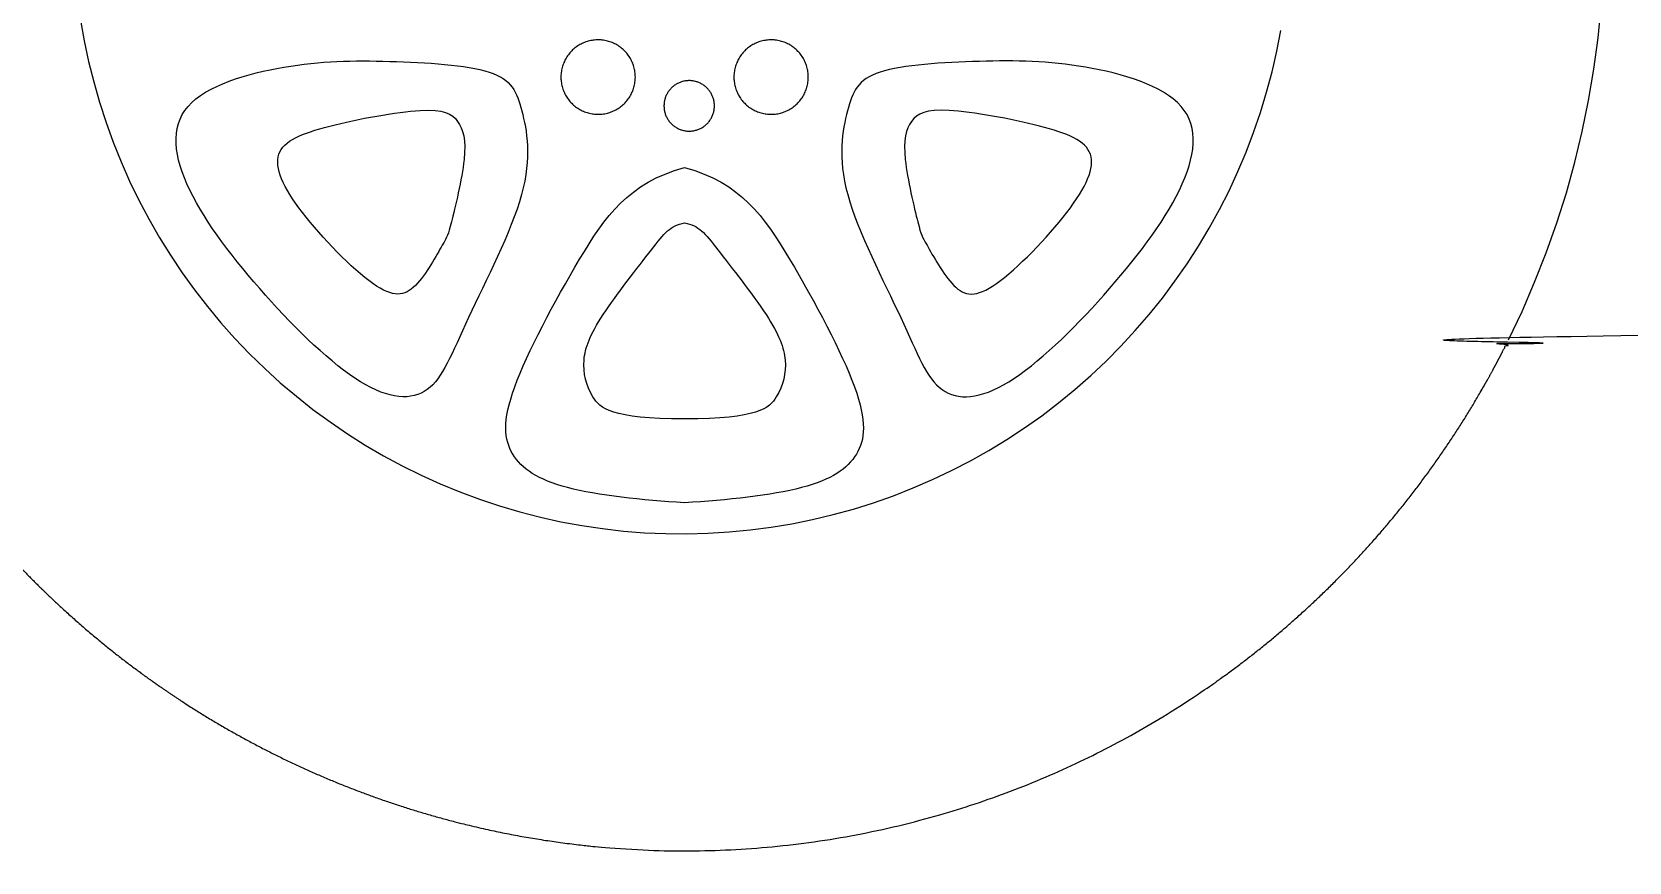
# Model space of a CAD drawing. Header units: millimetres. Extents: x 500 to 16522, y -4 to 2093.
# Drawn here: x 1124 to 1723, y -4 to 307 of the extents above; entities that cross this region are included whole.
import ezdxf

# ---------------------------------------------------------------- set-up
doc = ezdxf.new("R2010")
doc.units = ezdxf.units.MM
doc.header["$MEASUREMENT"] = 0
doc.layers.add('inner', color=180, linetype='Continuous')
doc.layers.add('outer', color=200, linetype='Continuous')

msp = doc.modelspace()

# ---------------------------------------------------------------- linework, layer by layer
at = {"layer": 'inner'}
for points in [[(1142.397090668741, 311.5238996208064), (1143.764628033755, 303.7242375240627), (1145.402042507142, 295.9767372103853), (1147.307361131997, 288.2907338142197), (1149.478288147777, 280.6754883710152), (1151.912207756515, 273.1401766583991), (1154.606187274656, 265.6938781400794), (1157.556980666706, 258.3455650257977), (1160.761032456457, 251.1040914605157), (1164.214482011059, 243.9781828558599), (1167.913168192779, 236.9764253766803), (1171.852634372848, 230.1072555953908), (1176.028133801354, 223.3789503265559), (1180.434635326706, 216.799616653974), (1185.066829457774, 210.3771821622738), (1189.919134761423, 204.1193853847908), (1194.985704587693, 198.0337664792384), (1200.260434114566, 192.1276581424046), (1205.736967703798, 186.4081767748237), (1211.408706558967, 180.8822139060684), (1217.268816676508, 175.5564278909924), (1223.310237080159, 170.4372358869322), (1229.525688328885, 165.530806121532), (1235.907681288036, 160.8430504605103), (1242.448526153172, 156.3796172843214), (1249.140341715682, 152.1458846822971), (1255.97506485902, 148.1469539724687), (1262.944460274138, 144.3876435548752), (1270.040130382388, 140.8724831057667), (1277.253525453953, 137.6057081196976), (1284.575953909605, 134.5912548060856), (1291.99859279338, 131.8327553463857), (1299.512498403553, 129.3335335175943), (1307.108617069101, 127.0966006873573), (1314.777796058676, 125.1246521855062), (1322.510794608927, 123.4200640563959), (1330.298295058905, 121.9848901959558), (1338.130914077114, 120.8208598769059), (1345.999213967702, 119.9293756651172), (1353.893714042141, 119.3115117296298), (1361.804902042723, 118.9680125483619), (1369.723245604091, 118.8992920110727), (1377.63920373899, 119.1054329206573), (1385.543238334423, 119.5861868933753), (1393.425825644327, 120.3409746581343), (1401.277467764948, 121.3688867544662), (1409.088704079074, 122.6686846283564), (1416.850122655344, 124.2388021246046), (1424.55237158889, 126.0773473739204), (1432.186170269655, 128.1821050724778), (1439.742320564806, 130.550539151184), (1447.211717901766, 133.1797958314457), (1454.585362238517, 136.066707063749), (1461.854368907945, 139.2077943449128), (1469.00997932318, 142.5992729094149), (1476.043571531002, 146.237056289738), (1482.946670600629, 150.1167612402467), (1489.710958835347, 154.2337130186559), (1496.328285794686, 158.5829510187308), (1502.790678115066, 163.1592347474327), (1509.09034911708, 167.9570501393031), (1515.219708187837, 172.9706162004844), (1521.171369927054, 178.1938919743664), (1526.938163045897, 183.6205838204691), (1532.513139007817, 189.2441529977885), (1537.889580401002, 195.0578235434718), (1543.061009032328, 201.0545904373226), (1548.021193733086, 207.2272280423068), (1552.764157867045, 213.5682988108809), (1557.284186531842, 220.0701622466588), (1561.575833444989, 226.724984110613), (1565.633927506221, 233.5247458607248), (1569.453579028269, 240.4612543137006), (1573.030185628551, 247.5261515171217), (1576.359437774687, 254.7109248201245), (1579.437323977147, 262.006917130482), (1582.260135622786, 269.4053373457261), (1584.824471443432, 276.8972709457416), (1587.127241614152, 284.4736907340672), (1589.165671476246, 292.1254677149664), (1590.937304880498, 299.8433820931533), (1592.440007146643, 307.6181343829313)], [(1677.823061198634, 191.5607409114332), (1682.918706580897, 202.2870081187853), (1687.642073419595, 213.1823381171096), (1691.987562290079, 224.2338147850395), (1695.950021731892, 235.428336893521), (1699.524754355687, 246.7526336369691), (1702.707522411858, 258.1932803654506), (1705.494552814275, 269.7367144992473), (1707.882541613177, 281.3692516069299), (1709.868657911919, 293.0771016278845), (1711.45054722292, 304.8463852200593), (1712.626334258849, 316.6631502135522)]]:
    msp.add_lwpolyline(points, dxfattribs=at)
for points in [[(1350.404888227212, 290.1352731935225), (1350.396482753878, 290.61949825376), (1350.371276461817, 291.103139860515), (1350.329299722647, 291.5856152633209), (1350.27060311507, 292.0663431168961), (1350.195257363927, 292.5447441816195), (1350.103353254978, 293.0202420214699), (1349.995001525517, 293.4922636985852), (1349.870332730938, 293.9602404636093), (1349.72949708743, 294.4236084409897), (1349.572664290973, 294.8818093084042), (1349.400023312871, 295.3342909694957), (1349.211782172057, 295.7805082191051), (1349.008167684444, 296.2199234002015), (1348.789425189629, 296.6520070517164), (1348.555818255283, 297.0762385465037), (1348.307628359566, 297.4921067186544), (1348.045154551972, 297.8991104794121), (1347.768713092995, 298.2967594209454), (1347.478637073061, 298.6845744072517), (1347.175276011183, 299.0620881514783), (1346.858995433811, 299.4288457789671), (1346.530176434407, 299.7844053753427), (1346.189215214254, 300.1283385189851), (1345.836522605066, 300.4602307972443), (1345.472523573966, 300.7796823057752), (1345.097656711437, 301.0863081303912), (1344.71237370285, 301.379738810856), (1344.317138784221, 301.6596207860542), (1343.912428182845, 301.925616820005), (1343.498729543473, 302.1774064082051), (1343.076541340745, 302.4146861638121), (1342.646372278561, 302.6371701832015), (1342.208740677136, 302.8445903904588), (1341.764173848465, 303.0366968603894), (1341.313207460949, 303.21325811966), (1340.856384893962, 303.3740614257049), (1340.394256583115, 303.5189130230649), (1339.927379357029, 303.6476383768473), (1339.456315766398, 303.7600823830269), (1338.981633406158, 303.8561095553342), (1338.503904231583, 303.9356041885059), (1338.023703869117, 303.9984704977007), (1337.541610922796, 304.0446327339124), (1337.058206277072, 304.074035275242), (1336.574072396892, 304.086642693917), (1336.089792625873, 304.0824397989801), (1335.60595048342, 304.0614316545923), (1335.12312896163, 304.0236435739312), (1334.64190982283, 303.969121088691), (1334.162872898602, 303.8979298942196), (1333.686595391129, 303.8101557703615), (1333.213651177711, 303.7059044780995), (1332.744610119289, 303.5853016321208), (1332.280037373805, 303.4484925494615), (1331.820492715235, 303.2956420744105), (1331.366529859098, 303.1269343798849), (1330.918695795279, 302.9425727455166), (1330.477530128943, 302.7427793127155), (1330.043564430357, 302.5277948170068), (1329.617321594388, 302.2978782979631), (1329.199315210454, 302.0533067870824), (1328.79004894369, 301.7943749739861), (1328.390015928072, 301.5213948513417), (1327.999698172224, 301.234695338935), (1327.619565978643, 300.9346218873483), (1327.250077377014, 300.6215360617189), (1326.891677572323, 300.2958151060811), (1326.544798408421, 299.9578514888169), (1326.209857847681, 299.6080524297621), (1325.887259467393, 299.2468394095378), (1325.577391973478, 298.8746476616995), (1325.280628732132, 298.4919256483142), (1324.997327319946, 298.099134519599), (1324.727829093056, 297.6967475582703), (1324.472458775836, 297.2852496092758), (1324.231524069627, 296.8651364955933), (1324.005315281984, 296.4369144208035), (1323.794104976879, 296.0010993591533), (1323.598147646277, 295.5582164338475), (1323.4176794035, 295.1087992843161), (1323.252917698723, 294.6533894232204), (1323.104061056969, 294.1925355839722), (1322.971288838897, 293.7267930595532), (1322.854761024688, 293.2567230334298), (1322.754618021282, 292.782891903371), (1322.670980493199, 292.3058705989829), (1322.603949217145, 291.8262338937835), (1322.553604960587, 291.3445597126448), (1322.520008384433, 290.8614284354387), (1322.503199969941, 290.3774221977245), (1322.503199969941, 289.8931241893205), (1322.520008384433, 289.4091179516063), (1322.553604960587, 288.9259866744002), (1322.603949217145, 288.4443124932615), (1322.670980493199, 287.9646757880621), (1322.754618021282, 287.487654483674), (1322.854761024688, 287.0138233536152), (1322.971288838897, 286.5437533274918), (1323.104061056969, 286.0780108030728), (1323.252917698723, 285.6171569638246), (1323.4176794035, 285.1617471027289), (1323.598147646277, 284.7123299531975), (1323.794104976879, 284.2694470278917), (1324.005315281984, 283.8336319662415), (1324.231524069627, 283.4054098914517), (1324.472458775836, 282.9852967777693), (1324.727829093056, 282.5737988287747), (1324.997327319946, 282.171411867446), (1325.280628732132, 281.7786207387308), (1325.577391973478, 281.3958987253455), (1325.887259467393, 281.0237069775072), (1326.209857847681, 280.6624939572829), (1326.544798408421, 280.3126948982281), (1326.891677572323, 279.9747312809639), (1327.250077377014, 279.6490103253261), (1327.619565978643, 279.3359244996967), (1327.999698172224, 279.03585104811), (1328.390015928072, 278.7491515357033), (1328.79004894369, 278.4761714130589), (1329.199315210454, 278.2172395999626), (1329.617321594388, 277.9726680890819), (1330.043564430357, 277.7427515700382), (1330.477530128943, 277.5277670743295), (1330.918695795279, 277.3279736415284), (1331.366529859098, 277.1436120071601), (1331.820492715235, 276.9749043126345), (1332.280037373805, 276.8220538375835), (1332.744610119289, 276.6852447549242), (1333.213651177711, 276.5646419089455), (1333.686595391129, 276.4603906166835), (1334.162872898602, 276.3726164928254), (1334.64190982283, 276.301425298354), (1335.12312896163, 276.2469028131138), (1335.60595048342, 276.2091147324527), (1336.089792625873, 276.1881065880649), (1336.574072396892, 276.183903693128), (1337.058206277072, 276.196511111803), (1337.541610922796, 276.2259136531326), (1338.023703869117, 276.2720758893443), (1338.503904231583, 276.334942198539), (1338.981633406158, 276.4144368317108), (1339.456315766398, 276.510464004018), (1339.927379357029, 276.6229080101976), (1340.394256583115, 276.7516333639801), (1340.856384893962, 276.8964849613401), (1341.313207460949, 277.057288267385), (1341.764173848465, 277.2338495266555), (1342.208740677136, 277.4259559965862), (1342.646372278561, 277.6333762038435), (1343.076541340745, 277.8558602232329), (1343.498729543473, 278.0931399788399), (1343.912428182845, 278.34492956704), (1344.317138784221, 278.6109256009908), (1344.71237370285, 278.890807576189), (1345.097656711437, 279.1842382566538), (1345.472523573966, 279.4908640812698), (1345.836522605066, 279.8103155898007), (1346.189215214254, 280.1422078680599), (1346.530176434407, 280.4861410117023), (1346.858995433811, 280.8417006080779), (1347.175276011183, 281.2084582355666), (1347.478637073061, 281.5859719797933), (1347.768713092995, 281.9737869660996), (1348.045154551972, 282.3714359076329), (1348.307628359566, 282.7784396683905), (1348.555818255283, 283.1943078405413), (1348.789425189629, 283.6185393353286), (1349.008167684444, 284.0506229868435), (1349.211782172057, 284.4900381679398), (1349.400023312871, 284.9362554175493), (1349.572664290973, 285.3887370786408), (1349.72949708743, 285.8469379460553), (1349.870332730938, 286.3103059234356), (1349.995001525517, 286.7782826884597), (1350.103353254978, 287.2503043655751), (1350.195257363927, 287.7258022054254), (1350.27060311507, 288.2042032701489), (1350.329299722647, 288.6849311237241), (1350.371276461817, 289.16740652653), (1350.396482753878, 289.651048133285)], [(1415.268883595691, 290.1352731935225), (1415.260478122358, 290.61949825376), (1415.235271830296, 291.103139860515), (1415.193295091127, 291.5856152633209), (1415.13459848355, 292.0663431168961), (1415.059252732406, 292.5447441816195), (1414.967348623457, 293.0202420214699), (1414.858996893996, 293.4922636985852), (1414.734328099418, 293.9602404636093), (1414.59349245591, 294.4236084409897), (1414.436659659453, 294.8818093084042), (1414.264018681351, 295.3342909694957), (1414.075777540537, 295.7805082191051), (1413.872163052923, 296.2199234002015), (1413.653420558109, 296.6520070517164), (1413.419813623763, 297.0762385465037), (1413.171623728046, 297.4921067186544), (1412.909149920451, 297.8991104794121), (1412.632708461474, 298.2967594209454), (1412.342632441541, 298.6845744072517), (1412.039271379663, 299.0620881514783), (1411.722990802291, 299.4288457789671), (1411.394171802886, 299.7844053753427), (1411.053210582733, 300.1283385189851), (1410.700517973545, 300.4602307972443), (1410.336518942446, 300.7796823057752), (1409.961652079916, 301.0863081303912), (1409.576369071329, 301.379738810856), (1409.181134152701, 301.6596207860542), (1408.776423551325, 301.925616820005), (1408.362724911953, 302.1774064082051), (1407.940536709224, 302.4146861638121), (1407.51036764704, 302.6371701832015), (1407.072736045616, 302.8445903904588), (1406.628169216945, 303.0366968603894), (1406.177202829429, 303.21325811966), (1405.720380262441, 303.3740614257049), (1405.258251951595, 303.5189130230649), (1404.791374725509, 303.6476383768473), (1404.320311134878, 303.7600823830269), (1403.845628774638, 303.8561095553342), (1403.367899600062, 303.9356041885059), (1402.887699237596, 303.9984704977007), (1402.405606291276, 304.0446327339124), (1401.922201645552, 304.074035275242), (1401.438067765372, 304.086642693917), (1400.953787994353, 304.0824397989801), (1400.4699458519, 304.0614316545923), (1399.98712433011, 304.0236435739312), (1399.50590519131, 303.969121088691), (1399.026868267082, 303.8979298942196), (1398.550590759609, 303.8101557703615), (1398.077646546191, 303.7059044780995), (1397.608605487768, 303.5853016321208), (1397.144032742285, 303.4484925494615), (1396.684488083715, 303.2956420744105), (1396.230525227578, 303.1269343798849), (1395.782691163758, 302.9425727455166), (1395.341525497422, 302.7427793127155), (1394.907559798837, 302.5277948170068), (1394.481316962868, 302.2978782979631), (1394.063310578934, 302.0533067870824), (1393.65404431217, 301.7943749739861), (1393.254011296551, 301.5213948513417), (1392.863693540704, 301.234695338935), (1392.483561347123, 300.9346218873483), (1392.114072745494, 300.6215360617189), (1391.755672940803, 300.2958151060811), (1391.4087937769, 299.9578514888169), (1391.073853216161, 299.6080524297621), (1390.751254835873, 299.2468394095378), (1390.441387341958, 298.8746476616995), (1390.144624100612, 298.4919256483142), (1389.861322688426, 298.099134519599), (1389.591824461536, 297.6967475582703), (1389.336454144316, 297.2852496092758), (1389.095519438107, 296.8651364955933), (1388.869310650464, 296.4369144208035), (1388.658100345358, 296.0010993591533), (1388.462143014756, 295.5582164338475), (1388.281674771979, 295.1087992843161), (1388.116913067203, 294.6533894232204), (1387.968056425449, 294.1925355839722), (1387.835284207377, 293.7267930595532), (1387.718756393168, 293.2567230334298), (1387.618613389762, 292.782891903371), (1387.534975861678, 292.3058705989829), (1387.467944585624, 291.8262338937835), (1387.417600329067, 291.3445597126448), (1387.384003752913, 290.8614284354387), (1387.367195338421, 290.3774221977245), (1387.367195338421, 289.8931241893205), (1387.384003752913, 289.4091179516063), (1387.417600329067, 288.9259866744002), (1387.467944585624, 288.4443124932615), (1387.534975861678, 287.9646757880621), (1387.618613389762, 287.487654483674), (1387.718756393168, 287.0138233536152), (1387.835284207377, 286.5437533274918), (1387.968056425449, 286.0780108030728), (1388.116913067203, 285.6171569638246), (1388.281674771979, 285.1617471027289), (1388.462143014756, 284.7123299531975), (1388.658100345358, 284.2694470278917), (1388.869310650464, 283.8336319662415), (1389.095519438107, 283.4054098914517), (1389.336454144316, 282.9852967777693), (1389.591824461536, 282.5737988287747), (1389.861322688426, 282.171411867446), (1390.144624100612, 281.7786207387308), (1390.441387341958, 281.3958987253455), (1390.751254835873, 281.0237069775072), (1391.073853216161, 280.6624939572829), (1391.4087937769, 280.3126948982281), (1391.755672940803, 279.9747312809639), (1392.114072745494, 279.6490103253261), (1392.483561347123, 279.3359244996967), (1392.863693540704, 279.03585104811), (1393.254011296551, 278.7491515357033), (1393.65404431217, 278.4761714130589), (1394.063310578934, 278.2172395999626), (1394.481316962868, 277.9726680890819), (1394.907559798837, 277.7427515700382), (1395.341525497422, 277.5277670743295), (1395.782691163758, 277.3279736415284), (1396.230525227578, 277.1436120071601), (1396.684488083715, 276.9749043126345), (1397.144032742285, 276.8220538375835), (1397.608605487768, 276.6852447549242), (1398.077646546191, 276.5646419089455), (1398.550590759609, 276.4603906166835), (1399.026868267082, 276.3726164928254), (1399.50590519131, 276.301425298354), (1399.98712433011, 276.2469028131138), (1400.4699458519, 276.2091147324527), (1400.953787994353, 276.1881065880649), (1401.438067765372, 276.183903693128), (1401.922201645552, 276.196511111803), (1402.405606291276, 276.2259136531326), (1402.887699237596, 276.2720758893443), (1403.367899600062, 276.334942198539), (1403.845628774638, 276.4144368317108), (1404.320311134878, 276.510464004018), (1404.791374725509, 276.6229080101976), (1405.258251951595, 276.7516333639801), (1405.720380262441, 276.8964849613401), (1406.177202829429, 277.057288267385), (1406.628169216945, 277.2338495266555), (1407.072736045616, 277.4259559965862), (1407.51036764704, 277.6333762038435), (1407.940536709224, 277.8558602232329), (1408.362724911953, 278.0931399788399), (1408.776423551325, 278.34492956704), (1409.181134152701, 278.6109256009908), (1409.576369071329, 278.890807576189), (1409.961652079916, 279.1842382566538), (1410.336518942446, 279.4908640812698), (1410.700517973545, 279.8103155898007), (1411.053210582733, 280.1422078680599), (1411.394171802886, 280.4861410117023), (1411.722990802291, 280.8417006080779), (1412.039271379663, 281.2084582355666), (1412.342632441541, 281.5859719797933), (1412.632708461474, 281.9737869660996), (1412.909149920451, 282.3714359076329), (1413.171623728046, 282.7784396683905), (1413.419813623763, 283.1943078405413), (1413.653420558109, 283.6185393353286), (1413.872163052923, 284.0506229868435), (1414.075777540537, 284.4900381679398), (1414.264018681351, 284.9362554175493), (1414.436659659453, 285.3887370786408), (1414.59349245591, 285.8469379460553), (1414.734328099418, 286.3103059234356), (1414.858996893996, 286.7782826884597), (1414.967348623457, 287.2503043655751), (1415.059252732406, 287.7258022054254), (1415.13459848355, 288.2042032701489), (1415.193295091127, 288.6849311237241), (1415.235271830296, 289.16740652653), (1415.260478122358, 289.651048133285)], [(1380.065538004303, 279.3332072096422), (1380.059836206409, 279.6616781141358), (1380.042737682949, 279.9897532367734), (1380.014263036313, 280.3170372725849), (1379.974446576231, 280.6431358697985), (1379.923336278437, 280.9676561050035), (1379.86099372686, 281.2902069565927), (1379.787494039417, 281.6103997759124), (1379.702925777507, 281.9278487555544), (1379.6073908393, 282.2421713942234), (1379.501004336955, 282.5529889576218), (1379.383894457921, 282.8599269347942), (1379.25620231048, 283.1626154893849), (1379.118081753726, 283.4606899052612), (1378.969699212171, 283.7537910259682), (1378.81123347522, 284.0415656874844), (1378.642875481744, 284.3236671437566), (1378.464828090012, 284.5997554845021), (1378.277305833264, 284.8694980447743), (1378.080534661213, 285.1325698057974), (1377.874751667796, 285.3886537865895), (1377.660204805491, 285.6374414258994), (1377.437152586558, 285.8786329539992), (1377.205863771547, 286.1119377538833), (1376.966617045466, 286.3370747114393), (1376.719700681985, 286.5537725541687), (1376.465412196091, 286.7617701780491), (1376.204057985604, 286.9608169621441), (1375.93595296199, 287.1506730705821), (1375.661420170921, 287.3311097415397), (1375.380790403029, 287.5019095628824), (1375.094401795325, 287.6628667341284), (1374.802599423776, 287.8137873144229), (1374.505734887512, 287.9544894562217), (1374.204165885177, 288.0848036244026), (1373.89825578393, 288.204572800543), (1373.588373181617, 288.3136526721139), (1373.274891462638, 288.4119118063662), (1372.958188348047, 288.4992318086962), (1372.638645440432, 288.5755074653022), (1372.316647764106, 288.6406468699589), (1371.992583301191, 288.6945715347574), (1371.666842524123, 288.7372164846764), (1371.339817925169, 288.7685303358729), (1371.011903543498, 288.7884753575952), (1370.6834944904, 288.7970275176456), (1370.354986473206, 288.7941765113372), (1370.026775318488, 288.7799257739106), (1369.699256495126, 288.7542924763945), (1369.372824637792, 288.7173075049159), (1369.047873071448, 288.6690154234848), (1368.724793337423, 288.6094744202978), (1368.403974721632, 288.5387562376264), (1368.085803785521, 288.4569460853727), (1367.770663900284, 288.364142538398), (1367.458934784938, 288.2604574177484), (1367.150992048789, 288.1460156559183), (1366.847206738847, 288.0209551463173), (1366.54794489275, 287.8854265771188), (1366.253567097715, 287.7395932496926), (1365.964428056055, 287.5836308818398), (1365.680876157796, 287.4177273960661), (1365.40325306089, 287.2420826931501), (1365.131893279546, 287.0569084112783), (1364.867123781164, 286.8624276710376), (1364.609263592367, 286.6588748065723), (1364.3586234146, 286.44649508323), (1364.115505249755, 286.2255444020356), (1363.880202036283, 285.9962889913506), (1363.652997296232, 285.7590050860888), (1363.434164793616, 285.5139785948746), (1363.223968204555, 285.2615047555456), (1363.02266079957, 285.0018877794134), (1362.830485138402, 284.7354404847134), (1362.647672777756, 284.462483919683), (1362.474443992288, 284.183346975723), (1362.311007509191, 283.8983659911097), (1362.157560256699, 283.6078843457332), (1362.014287126799, 283.3122520473511), (1361.881360752453, 283.0118253098571), (1361.758941299588, 282.7069661240704), (1361.647176274112, 282.3980418215651), (1361.546200344174, 282.0854246320645), (1361.456135177905, 281.7694912349329), (1361.377089296816, 281.4506223053067), (1361.309157945036, 281.1292020554102), (1361.252422974554, 280.8056177716099), (1361.206952746591, 280.4802593477647), (1361.172802049228, 280.153518815434), (1361.150012031397, 279.8257898715103), (1361.138610153293, 279.497467403845), (1361.138610153293, 279.1689470154394), (1361.150012031397, 278.8406245477741), (1361.172802049228, 278.5128956038503), (1361.206952746591, 278.1861550715196), (1361.252422974554, 277.8607966476744), (1361.309157945036, 277.5372123638742), (1361.377089296816, 277.2157921139777), (1361.456135177905, 276.8969231843515), (1361.546200344174, 276.5809897872199), (1361.647176274112, 276.2683725977193), (1361.758941299588, 275.959448295214), (1361.881360752453, 275.6545891094273), (1362.014287126799, 275.3541623719333), (1362.157560256699, 275.0585300735512), (1362.311007509191, 274.7680484281747), (1362.474443992288, 274.4830674435614), (1362.647672777756, 274.2039304996014), (1362.830485138402, 273.9309739345709), (1363.02266079957, 273.664526639871), (1363.223968204555, 273.4049096637388), (1363.434164793616, 273.1524358244097), (1363.652997296232, 272.9074093331956), (1363.880202036283, 272.6701254279338), (1364.115505249755, 272.4408700172488), (1364.3586234146, 272.2199193360544), (1364.609263592367, 272.0075396127121), (1364.867123781164, 271.8039867482468), (1365.131893279546, 271.6095060080061), (1365.40325306089, 271.4243317261343), (1365.680876157796, 271.2486870232182), (1365.964428056055, 271.0827835374445), (1366.253567097715, 270.9268211695917), (1366.54794489275, 270.7809878421656), (1366.847206738847, 270.6454592729671), (1367.150992048789, 270.5203987633661), (1367.458934784938, 270.405957001536), (1367.770663900284, 270.3022718808863), (1368.085803785521, 270.2094683339117), (1368.403974721632, 270.1276581816579), (1368.724793337423, 270.0569399989865), (1369.047873071448, 269.9973989957996), (1369.372824637792, 269.9491069143684), (1369.699256495126, 269.9121219428898), (1370.026775318488, 269.8864886453737), (1370.354986473206, 269.8722379079472), (1370.6834944904, 269.8693869016388), (1371.011903543498, 269.8779390616891), (1371.339817925169, 269.8978840834114), (1371.666842524123, 269.9291979346079), (1371.992583301191, 269.971842884527), (1372.316647764106, 270.0257675493255), (1372.638645440432, 270.0909069539822), (1372.958188348047, 270.1671826105882), (1373.274891462638, 270.2545026129182), (1373.588373181617, 270.3527617471705), (1373.89825578393, 270.4618416187414), (1374.204165885177, 270.5816107948817), (1374.505734887512, 270.7119249630626), (1374.802599423776, 270.8526271048614), (1375.094401795325, 271.003547685156), (1375.380790403029, 271.164504856402), (1375.661420170921, 271.3353046777447), (1375.93595296199, 271.5157413487023), (1376.204057985604, 271.7055974571403), (1376.465412196091, 271.9046442412352), (1376.719700681985, 272.1126418651157), (1376.966617045466, 272.3293397078451), (1377.205863771547, 272.5544766654011), (1377.437152586558, 272.7877814652851), (1377.660204805491, 273.028972993385), (1377.874751667796, 273.2777606326949), (1378.080534661213, 273.533844613487), (1378.277305833264, 273.7969163745101), (1378.464828090012, 274.0666589347823), (1378.642875481744, 274.3427472755278), (1378.81123347522, 274.6248487318), (1378.969699212171, 274.9126233933162), (1379.118081753726, 275.2057245140231), (1379.25620231048, 275.5037989298995), (1379.383894457921, 275.8064874844901), (1379.501004336955, 276.1134254616626), (1379.6073908393, 276.4242430250609), (1379.702925777507, 276.73856566373), (1379.787494039417, 277.056014643372), (1379.86099372686, 277.3762074626916), (1379.923336278437, 277.6987583142808), (1379.974446576231, 278.0232785494859), (1380.014263036313, 278.3493771466995), (1380.042737682949, 278.676661182511), (1380.059836206409, 279.0047363051485)]]:
    msp.add_lwpolyline(points, close=True, dxfattribs=at)
for points, knots in [([(970.425967794692, 300.891424394726), (970.4767045572426, 307.7745271880889), (970.6646708870885, 325.6490226204518), (971.2688041145793, 354.7001563822163), (972.4617502504898, 382.9194877835001), (974.1991217748418, 405.9429825242154), (976.09281222338, 422.8155688627634), (978.5620280970634, 437.9614146277785), (981.7018991832938, 451.7988651604868), (985.0853511970035, 463.2744423558946), (989.8724741862625, 477.4878394393494), (996.1876825103082, 494.1252430136559), (1005.053092359094, 514.3531678556941), (1014.585986358723, 533.8565406206075), (1023.448165590873, 550.3050112480308), (1033.997861967966, 568.5988472038192), (1045.720551233329, 586.9807498428748), (1060.087648686718, 606.1965826051786), (1076.777271813842, 625.6535989324806), (1094.404876728504, 643.1846083928143), (1113.422237789893, 659.8200724005477), (1129.932243321718, 672.92621229943), (1150.503093360951, 687.6889803034031), (1171.838674336503, 700.7871194129588), (1194.095700495045, 711.9588801330432), (1215.763311133322, 721.0721826057892), (1238.429239421073, 728.6449193296033), (1264.884798268018, 735.5280672583507), (1289.436205857926, 740.2999011230899), (1312.460760291224, 743.3783706017315), (1341.002219965156, 746.0763991927273), (1370.467498483287, 747.0575980319885), (1402.649331499548, 745.8132983778381), (1425.981270287199, 743.6050122092023), (1446.239811969785, 740.4558592705765), (1462.282678361671, 737.0190414697175), (1475.289367520889, 733.62790335219), (1492.306599010042, 728.4918943046836), (1517.117827360149, 719.2596029390592), (1546.158547591158, 705.585195291253), (1570.192275605235, 692.5158994698908), (1590.688814154242, 680.4213259442953), (1610.715399548424, 667.6802910751907), (1633.357363027988, 651.6822720736276), (1654.308400906504, 634.7516533649072), (1672.663788958727, 617.5037091826565), (1688.637079905076, 600.0476262931955), (1700.322158844314, 585.2310235213266), (1708.73079441456, 573.4118699413269), (1716.511811665578, 561.7790921587042), (1723.728309188644, 549.9368736610526), (1730.706210345767, 537.2476570135226), (1737.399505332733, 524.0740346307178), (1744.994735188529, 507.1551158284313), (1753.043970712419, 486.4324987021286), (1760.461548597892, 464.4677652389986), (1769.396391810666, 434.7283476235356), (1776.911857788427, 405.6339831328263), (1782.53278109136, 381.061134589418), (1785.574183720693, 366.7746690705429), (1788.938987457799, 348.9224877101846), (1791.81509964695, 326.8380830435093), (1793.581788402213, 304.9561952041007), (1794.726392491646, 285.7939026380667), (1795.64434184494, 264.1051553324108), (1796.423958484656, 232.2197067797428), (1796.631562715085, 207.9490903486043), (1796.672681138074, 193.6008001518679)], [29.73908284249215, 29.73908284249215, 29.73908284249215, 29.73908284249215, 50.3889579535708, 83.365551721141, 116.9095714753681, 135.112203776541, 152.6235458606942, 167.8341465403445, 181.13072120817, 195.169962206964, 203.7102138006346, 226.1227044412252, 248.5374724127664, 269.9491147354697, 291.2351966631883, 304.579512214693, 333.3004117446951, 356.5966521902324, 376.5115655014225, 410.1658178681475, 431.1018256298319, 452.2978784294842, 473.3823548698417, 507.0411774720278, 527.3150393069168, 548.0469539914617, 577.5209985881415, 598.9451888195845, 630.0264972421521, 652.5063073111614, 668.6137729701027, 716.0239005332143, 740.855438608354, 765.1998283306617, 786.3004185618365, 802.3340170820318, 814.4031383549607, 826.6188559065445, 855.6488391647574, 893.7536766265487, 922.8379795448094, 937.7067580393469, 965.1410589353686, 994.0329406215825, 1020.841276426468, 1045.902643757889, 1069.538749294929, 1091.777412168762, 1102.475920890267, 1113.050705628828, 1133.758144458599, 1144.062787130287, 1156.48896791713, 1178.080447694994, 1199.676386155235, 1223.16375727348, 1247.616789847648, 1292.823885666954, 1313.287955546173, 1323.238608384165, 1336.642704890448, 1367.777758057124, 1390.010653344727, 1402.496177593725, 1425.364910330107, 1455.132580382173, 1498.177589623015, 1498.177589623015, 1498.177589623015, 1498.177589623015]), ([(994.3247190521452, 271.1524834671767), (994.3247190521452, 400.9027801724627), (1004.767293688337, 459.5640031236002), (1046.93004768446, 547.5558375502482), (1090.009383289196, 609.4250961315596), (1161.044457956576, 669.4611914955789), (1230.246369406732, 704.2912926228495), (1320.987948659256, 723.5395064036605), (1429.144578475398, 723.5395064036605), (1518.052994510699, 697.4169305582076), (1637.208603630175, 625.4652742821967), (1696.328117385607, 554.888490419184), (1732.074800121451, 482.4785433388791), (1761.359068664913, 373.1201029968692), (1772.352207049325, 308.1782616603199), (1772.673654602122, 193.2180491105431)], [0, 0, 0, 0, 1, 2, 3, 4, 5, 6, 7, 8, 9, 10, 11, 12, 12.99525994211156, 12.99525994211156, 12.99525994211156, 12.99525994211156])]:
    msp.add_open_spline(points, degree=3, knots=knots, dxfattribs=at)
for points in [[(1295.568367317666, 291.9747926967774), (1287.081500571263, 294.7094497594993), (1256.905974361833, 296.5954201475728), (1220.129551794094, 296.0296290311275), (1174.300471363526, 282.4506422369053), (1178.826800294939, 249.0689663676789), (1210.511102814837, 207.7662148685671), (1249.550689848284, 169.8582100680109), (1275.01129008749, 168.1608367186749), (1284.629739066744, 195.3188103072356), (1313.48508600451, 250.2005486005695), (1307.827174840242, 280.1874777712404), (1304.055234064062, 289.240135634055), (1295.568367317663, 291.9747926967769)], [(1442.201614721364, 291.9747926967774), (1450.688481467767, 294.7094497594993), (1480.864007677194, 296.5954201475728), (1517.640430244932, 296.0296290311275), (1563.469510675501, 282.4506422369053), (1558.943181744087, 249.0689663676789), (1527.25887922419, 207.7662148685671), (1488.219292190743, 169.8582100680109), (1462.758691951536, 168.1608367186749), (1453.140242972282, 195.3188103072356), (1424.284896034516, 250.2005486005695), (1429.942807198784, 280.1874777712404), (1433.714747974964, 289.240135634055), (1442.201614721364, 291.9747926967769)], [(1277.995253113337, 227.0910396122966), (1280.024874141096, 230.7037650417082), (1280.187243823317, 230.3790256772667), (1287.980988569909, 262.5282227569736), (1284.814779766604, 274.7059489235293), (1275.316153356694, 279.8205939134826), (1231.963448203775, 271.7832946435559), (1211.748422767299, 263.5024408502981), (1221.49060370054, 241.5825337504979), (1255.588236966885, 206.5106823908176), (1268.009517656765, 208.7026731007976), (1275.965632085577, 223.4783141828851), (1277.995253113337, 227.0910396122966)], [(1459.774728925689, 227.0910396122966), (1457.74510789793, 230.7037650417082), (1457.582738215709, 230.3790256772667), (1449.788993469117, 262.5282227569736), (1452.955202272422, 274.7059489235293), (1462.453828682332, 279.8205939134826), (1505.806533835252, 271.7832946435559), (1526.021559271727, 263.5024408502981), (1516.279378338486, 241.5825337504979), (1482.181745072141, 206.5106823908176), (1469.760464382261, 208.7026731007976), (1461.804349953449, 223.4783141828851), (1459.774728925693, 227.0910396122966)], [(1368.884991019515, 130.5579830500541), (1352.996572878672, 131.4600368402211), (1319.620582644422, 135.0682520006561), (1301.88019143883, 147.3963204655341), (1299.775399261895, 167.8428730414493), (1330.144543529093, 224.9729464154701), (1347.88493473469, 250.5311371353931), (1368.884991019519, 256.2441444726904)], [(1368.884991019519, 256.2441444726904), (1389.885047304337, 250.5311371353931), (1407.625438509933, 224.9729464154701), (1437.994582777132, 167.8428730414493), (1435.889790600197, 147.3963204655341), (1418.149399394604, 135.0682520006561), (1384.773409160354, 131.4600368402211), (1368.884991019515, 130.5579830500541)], [(1368.884991019511, 162.0059110583283), (1341.203062373266, 162.0059110583283), (1333.036320240541, 169.8014376395626), (1329.695380277151, 183.9076285961095), (1335.263613549467, 198.3850351040495), (1359.442099712718, 229.1559084455261), (1363.454580355157, 234.4627376823231), (1368.884991019515, 235.4982165577134)], [(1368.884991019515, 235.4982165577134), (1374.315401683869, 234.4627376823231), (1378.327882326308, 229.1559084455261), (1402.506368489559, 198.3850351040495), (1408.074601761875, 183.9076285961095), (1404.733661798486, 169.8014376395626), (1396.56691966576, 162.0059110583283), (1368.884991019515, 162.0059110583283)]]:
    msp.add_open_spline(points, degree=3, dxfattribs=at)
at = {"layer": 'outer'}
msp.add_rational_spline([(745.5239561157632, 818.879789135627), (753.6760299616963, 821.3967935090217), (796.1860801128078, 833.8234293628424), (926.3153103067834, 868.8786505578795), (1148.440711570625, 909.3920885243464), (1724.044430797092, 993.1436643479868), (1832.751065989427, 998.9327750979468), (1882.75015122384, 999.1624089770961), (1893.95285323524, 999.1988350280338), (1908.99256873525, 1016.755552543724), (1928.629229999473, 1020.732597863116), (1936.827494679585, 1020.600039619302), (1940.705687312007, 1018.997553419369), (1953.493889047584, 1037.803474313162), (1964.619219125669, 1046.523327617605), (1971.534964849883, 1050.432227374684), (1975.14318001034, 1050.432227374684), (1990.147948569911, 1036.153496003525), (1997.835434416143, 1027.487373536151), (2000.167055676209, 1024.709022416897), (2117.000342583533, 1091.7733374079), (2436.210049111798, 1276.815613537725), (2627.631953979844, 1380.922263553647), (2749.870775430069, 1415.847641110934), (2954.495329151514, 1454.993781009271), (3292.011328658153, 1482.579223276629), (3811.266712514522, 1467.975165605709), (4116.329250530138, 1417.672300294555), (4296.445961805317, 1367.369434983517), (4620.980576715547, 1231.064896721208), (4841.535005665492, 1122.238698226215), (4902.537652904566, 1091.881793166326), (4925.900192354342, 1082.000604802325), (5155.005646447031, 1065.224548216491), (5351.953942941318, 1045.597398393952), (5397.857999972855, 1042.364341132623), (5412.553331689453, 1039.340554563609), (5413.387762818717, 1039.605503422838), (5422.160424561187, 1041.836348431698), (5433.155923364744, 1039.441289286293), (5448.114450483083, 1017.650965370635), (5454.649222311038, 1008.730322473614), (5467.018787887939, 983.3578018229931), (5480.668208411271, 915.547877805588), (5478.899977757495, 887.1881673782376), (5477.415115551545, 881.9911496574535), (5468.877157867331, 879.0214252456102), (5461.081631286093, 875.3092697307478), (5459.96798463163, 869.3698209069447), (5461.824062389065, 847.4681033691635), (5459.96798463163, 751.3232755337852), (5461.824062389065, 696.0121583621261), (5471.475666727745, 689.7014939869299), (5481.869702169397, 684.1332607145199), (5483.354564375348, 672.9967941699327), (5486.581948200752, 664.6055962238937), (5490.812208264646, 655.1911049121303), (5492.704674646362, 651.7688128711201), (5508.328056510365, 651.6946922016108), (5522.453725340305, 637.2207806065456), (5529.014077208323, 625.4812035795079), (5534.781071890882, 566.281829507487), (5516.67161686122, 515.4028844241296), (5488.019750941248, 452.6785293020552), (5473.509055225402, 425.6099657593771), (5463.278223987758, 409.681590889861), (5475.045351657829, 392.73420116671), (5485.569312542504, 370.7842256072221), (5479.856305205109, 349.1349346444953), (5463.920021579748, 331.6952280356094), (5435.152226143689, 328.420844815137), (5416.676901578956, 329.1272850468998), (5411.997136962314, 329.4210085211565), (5399.645723941808, 322.3337808511463), (5387.294310921302, 315.2465531811362), (5374.942897900795, 308.159325511126), (5363.416655027106, 308.2595537100075), (5351.890412153416, 308.3597819088891), (5340.364169279726, 308.4600101077707), (5324.13019951041, 303.5878929670523), (5307.896229741093, 298.7157758263339), (5291.662259971776, 293.8436586856154), (5292.66154350804, 292.0004864999104), (5293.660827044305, 290.1573143142053), (5294.660110580569, 288.3141421285003), (5279.224967949715, 277.0885838515136), (5263.78982531886, 265.8630255745269), (5248.354682688007, 254.6374672975402), (5234.62341943848, 254.6374672975402), (5220.892156188953, 254.6374672975402), (5207.160892939426, 254.6374672975402), (5205.16447937814, 258.807665279532), (5203.168065816853, 262.9778632615238), (5201.171652255567, 267.1480612435156), (5199.73063995473, 265.1830444696137), (5198.289627653893, 263.2180276957118), (5196.848615353056, 261.25301092181), (5181.557529851316, 259.1394817447766), (5166.266444349576, 257.0259525677433), (5150.975358847836, 254.9124233907099), (5151.155466360767, 253.0384476014191), (5151.335573873698, 251.1644718121282), (5151.515681386629, 249.2904960228374), (5145.543202177395, 248.7164820027238), (5139.570722968162, 248.1424679826102), (5133.598243758928, 247.5684539624966), (5133.714647506897, 246.3573006801007), (5133.831051254865, 245.1461473977049), (5133.947455002834, 243.934994115309), (5134.111666163919, 242.2264160820914), (5131.266066019386, 241.0742952817907), (5125.410654569236, 240.4786317144066), (5119.324270625038, 239.8933567287256), (5116.197391560337, 240.4714635089128), (5116.030017375133, 242.2129520549682), (5115.913613627167, 243.4241053373641), (5115.797209879201, 244.63525861976), (5115.680806131235, 245.8464119021559), (5109.708326922001, 245.2723978820811), (5103.735847712768, 244.6983838620063), (5097.763368503534, 244.1243698419315), (5097.8797722515, 242.9132165594968), (5097.996175999467, 241.7020632770622), (5098.112579747432, 240.4909099946275), (5098.276790908518, 238.7823319614099), (5095.431190763988, 237.6302111611091), (5089.575779313842, 237.0345475937251), (5083.489395369644, 236.4492726080441), (5080.362516304943, 237.0273793882313), (5080.195142119739, 238.7688679342867), (5080.078738371771, 239.9800212167214), (5079.962334623802, 241.1911744991561), (5079.845930875834, 242.4023277815908), (5073.8734516666, 241.8283137614772), (5067.900972457367, 241.2542997413636), (5061.928493248133, 240.68028572125), (5062.044896996102, 239.4691324388153), (5062.16130074407, 238.2579791563807), (5062.277704492039, 237.046825873946), (5062.441915653124, 235.3382478407284), (5059.596315508591, 234.1861270404276), (5053.740904058441, 233.5904634730435), (5047.654520114243, 233.0051884873626), (5044.527641049542, 233.5832952675498), (5044.360266864338, 235.3247838136052), (5044.24386311637, 236.5359370960399), (5044.127459368401, 237.7470903784746), (5044.011055620433, 238.9582436609093), (5038.038576411202, 238.3842296407957), (5032.06609720197, 237.8102156206821), (5026.093617992739, 237.2362016005685), (5026.210021740705, 236.0250483181338), (5026.326425488672, 234.8138950356991), (5026.442829236637, 233.6027417532645), (5026.607040397723, 231.8941637200469), (5023.761440253193, 230.7420429197849), (5017.906028803047, 230.1463793524784), (5011.819644858849, 229.5611043667199), (5008.692765794146, 230.1392111468683), (5008.525391608937, 231.8806996929237), (5008.408987860971, 233.0918529753584), (5008.292584113005, 234.3030062577931), (5008.176180365039, 235.5141595402278), (5002.203701155805, 234.9401455201142), (4996.231221946572, 234.3661315000006), (4990.258742737338, 233.792117479887), (4990.375146485307, 232.5809641974911), (4990.491550233275, 231.3698109150953), (4990.607953981244, 230.1586576326994), (4990.772165142329, 228.4500795994818), (4987.926564997796, 227.297958799181), (4982.071153547646, 226.7022952317969), (4975.984769603453, 226.1170202460384), (4972.857890538752, 226.6951270262256), (4972.690516353543, 228.4366155723586), (4972.574112605577, 229.6477688547545), (4972.457708857611, 230.8589221371504), (4972.341305109645, 232.0700754195462), (4966.368825900411, 231.4960613994326), (4960.396346691178, 230.9220473793191), (4954.423867481944, 230.3480333592055), (4954.54027122991, 229.1368800768096), (4954.656674977877, 227.9257267944137), (4954.773078725842, 226.7145735120179), (4954.937289886928, 225.0059954788003), (4952.091689742398, 223.8538746784995), (4946.236278292252, 223.2582111111154), (4940.149894348054, 222.6729361254345), (4937.023015283353, 223.2510429056217), (4936.855641098149, 224.9925314516771), (4936.739237350181, 226.2036847341118), (4936.622833602212, 227.4148380165465), (4936.506429854244, 228.6259912989811), (4930.533950645012, 228.0519772788676), (4924.561471435779, 227.477963258754), (4918.588992226547, 226.9039492386404), (4918.705395974513, 225.6927959562057), (4918.82179972248, 224.481642673771), (4918.938203470449, 223.2704893913364), (4919.102414631534, 221.5619113581188), (4916.256814487001, 220.409790557818), (4910.401403036851, 219.8141269904339), (4904.315019092653, 219.228852004753), (4901.188140027952, 219.8069587849402), (4901.020765842748, 221.5484473309956), (4900.90436209478, 222.7596006134303), (4900.787958346811, 223.970753895865), (4900.671554598843, 225.1819071782996), (4894.699075389612, 224.607893158186), (4888.726596180381, 224.0338791380725), (4882.754116971149, 223.4598651179589), (4882.870520719115, 222.2487118355242), (4882.986924467082, 221.0375585530895), (4883.103328215047, 219.8264052706548), (4883.267539376133, 218.1178272374373), (4880.421939231603, 216.9657064371365), (4874.566527781457, 216.3700428697524), (4868.480143837259, 215.7847678840714), (4865.353264772556, 216.3628746642587), (4865.185890587347, 218.1043632103141), (4864.76997424256, 222.4318737501444), (4864.354057897775, 226.7593842899748), (4863.938141552988, 231.0868948298051), (4844.893557099474, 227.390697997111), (4777.45908734522, 214.6106280719872), (4746.590092572145, 212.4316402057196), (4732.138712730395, 212.7929247017495), (4729.150958746586, 219.7694160721043), (4728.588914632435, 222.6914029727235), (4715.33968533762, 222.6914029727235), (4704.568919644711, 222.7026628751086), (4695.812373353265, 222.7230691721674), (4675.839194692924, 203.4801130862219), (4665.122795666362, 198.6090226195996), (4659.233747649463, 198.4127210191103), (4653.739859597254, 199.3586045993037), (4652.082495754514, 199.738489617468), (4594.846669547653, 71.95377777980853), (4477.333087419178, -4.173946449610397), (4337.315687139728, -4.173946449738878), (4197.708020824794, -4.173946449764458), (4080.4244672017, 71.55496839417388), (4022.973729583007, 198.7937723848185), (3766.000568288689, 206.7309041852608), (2975.740844662365, 203.3388412987591), (2055.072526358084, 198.649180455181), (1677.823061198635, 191.5607409114285), (1617.961487838609, 70.95477625486966), (1503.529733493464, 6.544947832253283e-11), (1368.884991019511, -1.307398633798584e-12), (1235.917880710295, -1.403603168622469e-11), (1122.477454260338, 69.3651358452737), (1061.881956143743, 187.7223833292577), (1053.680570375107, 190.0782304092949), (1021.808011280731, 200.3015057868387), (992.2730895638251, 216.9292565862892), (991.7828909164255, 211.6525693724874), (989.6460599004804, 201.1538847190571), (981.7033903015672, 194.682079860639), (945.3242662557805, 200.250313133049), (818.3685476470218, 215.0989351924985), (675.4505603242997, 223.2656773252423), (623.1091675645457, 228.4626950460264), (606.0332521961191, 233.6597127669269), (555.1767216423159, 253.3341369957674), (541.4417462372749, 266.3266812977857), (544.4114706491764, 274.8646389820391), (568.1692659443816, 286.0011055266262), (591.9270612395903, 296.7663565198203), (603.4347433357052, 309.3876852703291), (600.093803372316, 321.2665829179354), (580.7905946949631, 327.9484628447575), (561.4873860176067, 339.8273604923637), (561.8586015690944, 347.9941026251075), (566.6844037384344, 351.3350425884604), (577.4496547315739, 353.5623358974011), (584.1315346583488, 359.8730002727137), (586.3588279672749, 369.8958201627723), (583.7603191068611, 374.7216223321633), (581.1618102464472, 378.4337778470257), (546.0692172250183, 385.3009170222107), (542.1603174678548, 394.0207703266536), (538.049726068004, 397.9029955376649), (537.2995285453526, 401.0642590285755), (537.1894005295708, 401.9942208145989), (535.1240731181273, 402.0554207480445), (533.0587457066837, 402.1166206814902), (530.9934182952402, 402.177820614936), (530.9934182952402, 395.899902714464), (530.9934182952402, 389.621984813992), (530.9934182952402, 383.3440669135201), (521.0637003790343, 383.3440669135201), (511.1339824628285, 383.3440669135201), (501.2042645466227, 383.3440669135201), (500.9412256614251, 416.0908261932288), (500.6781867762274, 448.8375854729375), (500.4151478910298, 481.5843447526461), (501.5988228744203, 481.5843447526461), (502.7824978578107, 481.5843447526461), (503.9661728412011, 481.5843447526462), (503.9661728412011, 501.1197277607174), (511.0682227415291, 508.8136151527764), (542.4086919548117, 530.9269411458412), (563.4124862939625, 541.3938078969262), (569.4828672244676, 544.1826690638449), (568.2915236985191, 560.7837374134), (578.5147999864876, 601.977527161875), (600.765460142653, 665.4219770667154), (635.644873360432, 743.2992876132961), (656.065786622572, 770.5271719628257), (664.045597305043, 773.1499575280362), (668.5936975384775, 773.1634104490989), (669.5883871885762, 774.1781159551359), (675.432878346719, 780.3057844816252), (692.880585537061, 799.9270466676893), (723.1995773073486, 811.8673727042991), (742.0476984579891, 817.7966340242968), (751.6115767195133, 848.6662556320022), (761.1754549810375, 879.5358772397076), (770.7393332425618, 910.405498847413), (771.6945404770019, 910.1095611186942), (772.649747711442, 909.8136233899753), (773.6049549458821, 909.5176856612565), (764.2446220025091, 879.3050534860466), (754.8842890591362, 849.0924213108368), (745.5239561157632, 818.879789135627)], [1, 1, 1, 1, 1, 1, 1, 1, 1, 1, 1, 1, 1, 1, 1, 1, 1, 1, 1, 1, 1, 1, 1, 1, 1, 1, 1, 1, 1, 1, 1, 1, 1, 1, 1, 1, 1, 1, 1, 1, 1, 1, 1, 1, 1, 1, 1, 1, 1, 1, 1, 1, 1, 1, 1, 1, 1, 1, 1, 1, 1, 1, 1, 1, 1, 1, 1, 1, 1, 1, 1, 1, 1, 1, 1, 1, 1, 1, 1, 1, 1, 1, 1, 1, 1, 1, 1, 1, 1, 1, 1, 1, 1, 1, 1, 1, 1, 1, 1, 1, 1, 1, 1, 1, 1, 1, 1, 1, 1, 1, 1, 1, 1, 1, 1, 1, 1, 1, 1, 1, 1, 1, 1, 1, 1, 1, 1, 1, 1, 1, 1, 1, 1, 1, 1, 1, 1, 1, 1, 1, 1, 1, 1, 1, 1, 1, 1, 1, 1, 1, 1, 1, 1, 1, 1, 1, 1, 1, 1, 1, 1, 1, 1, 1, 1, 1, 1, 1, 1, 1, 1, 1, 1, 1, 1, 1, 1, 1, 1, 1, 1, 1, 1, 1, 1, 1, 1, 1, 1, 1, 1, 1, 1, 1, 1, 1, 1, 1, 1, 1, 1, 1, 1, 1, 1, 1, 1, 1, 1, 1, 1, 1, 1, 1, 1, 1, 1, 1, 1, 1, 1, 1, 1, 1, 1, 1, 1, 1, 1, 1, 1, 1, 1, 1, 1, 1, 1, 0.8928522783311513, 0.8928522783311513, 1, 0.8933959560573438, 0.8933959560573438, 1, 1, 1, 1, 1, 0.8999194088711758, 0.8999194088711758, 1, 0.9020976750623656, 0.9020976750623656, 1, 1, 1, 1, 1, 1, 1, 1, 1, 1, 1, 1, 1, 1, 1, 1, 1, 1, 1, 1, 1, 1, 1, 1, 1, 1, 1, 1, 1, 1, 1, 1, 1, 1, 1, 1, 1, 1, 1, 1, 1, 1, 1, 1, 1, 1, 1, 1, 1, 1, 1, 1, 1, 1, 1, 1, 1, 1, 1, 1, 1, 1, 1, 1, 1, 1, 1, 1, 1, 1, 1, 1, 1, 1], degree=3, knots=[2525.421596213158, 2525.421596213158, 2525.421596213158, 2525.421596213158, 2525.702772905697, 2526.702772905697, 2527.702772905697, 2528.702772905697, 2529.702772905697, 2529.940486585255, 2529.940486585255, 2529.940486585255, 2530.940486585255, 2531.593815922257, 2531.593815922257, 2531.593815922257, 2532.593815922257, 2533.593815922257, 2534.593815922257, 2535.593815922257, 2536.008429761219, 2536.008429761219, 2536.008429761219, 2536.893104975342, 2537.893104975342, 2538.893104975342, 2539.893104975342, 2540.893104975342, 2541.893104975342, 2542.893104975342, 2543.893104975342, 2544.893104975342, 2545.893104975342, 2546.575745125149, 2546.575745125149, 2546.575745125149, 2547.575745125149, 2548.513586079427, 2548.513586079427, 2548.513586079427, 2548.617263960421, 2549.617263960421, 2549.617263960421, 2549.617263960421, 2550.515091459157, 2551.515091459157, 2552.515091459157, 2553.515091459157, 2554.515091459157, 2555.515091459157, 2556.515091459157, 2557.515091459157, 2558.515091459157, 2559.515091459157, 2560.515091459157, 2561.515091459157, 2562.515091459157, 2563.515091459157, 2564.123320407922, 2564.123320407922, 2564.123320407922, 2564.913734299908, 2565.913734299908, 2566.913734299908, 2567.913734299908, 2568.913734299908, 2569.607664595409, 2569.607664595409, 2569.607664595409, 2570.607664595409, 2571.607664595409, 2572.607664595409, 2573.607664595409, 2573.941184685596, 2573.941184685596, 2573.941184685596, 2574.941184685596, 2574.941184685596, 2574.941184685596, 2575.941184685596, 2575.941184685596, 2575.941184685596, 2576.941184685596, 2576.941184685596, 2576.941184685596, 2577.941184685596, 2577.941184685596, 2577.941184685596, 2578.941184685596, 2578.941184685596, 2578.941184685596, 2579.941184685596, 2579.941184685596, 2579.941184685596, 2580.941184685596, 2580.941184685596, 2580.941184685596, 2581.941184685596, 2581.941184685596, 2581.941184685596, 2582.941184685596, 2582.941184685596, 2582.941184685596, 2583.941184685596, 2583.941184685596, 2583.941184685596, 2584.941184685596, 2584.941184685596, 2584.941184685596, 2588.591387276491, 2588.591387276491, 2588.591387276491, 2589.572489217413, 2589.572489217413, 2589.572489217413, 2590.572489217413, 2590.572489217413, 2590.572489217413, 2591.572489217413, 2591.572489217413, 2591.572489217413, 2592.572489217413, 2592.572489217413, 2592.572489217413, 2596.222691808307, 2596.222691808307, 2596.222691808307, 2597.203793749229, 2597.203793749229, 2597.203793749229, 2598.203793749229, 2598.203793749229, 2598.203793749229, 2599.203793749229, 2599.203793749229, 2599.203793749229, 2600.203793749229, 2600.203793749229, 2600.203793749229, 2603.853996340124, 2603.853996340124, 2603.853996340124, 2604.835098281045, 2604.835098281045, 2604.835098281045, 2605.835098281045, 2605.835098281045, 2605.835098281045, 2606.835098281045, 2606.835098281045, 2606.835098281045, 2607.835098281045, 2607.835098281045, 2607.835098281045, 2611.485300871936, 2611.485300871936, 2611.485300871936, 2612.466402812857, 2612.466402812857, 2612.466402812857, 2613.466402812857, 2613.466402812857, 2613.466402812857, 2614.466402812857, 2614.466402812857, 2614.466402812857, 2615.466402812857, 2615.466402812857, 2615.466402812857, 2619.116605403749, 2619.116605403749, 2619.116605403749, 2620.09770734467, 2620.09770734467, 2620.09770734467, 2621.09770734467, 2621.09770734467, 2621.09770734467, 2622.09770734467, 2622.09770734467, 2622.09770734467, 2623.09770734467, 2623.09770734467, 2623.09770734467, 2626.747909935561, 2626.747909935561, 2626.747909935561, 2627.729011876482, 2627.729011876482, 2627.729011876482, 2628.729011876482, 2628.729011876482, 2628.729011876482, 2629.729011876482, 2629.729011876482, 2629.729011876482, 2630.729011876482, 2630.729011876482, 2630.729011876482, 2634.379214467373, 2634.379214467373, 2634.379214467373, 2635.360316408295, 2635.360316408295, 2635.360316408295, 2636.360316408295, 2636.360316408295, 2636.360316408295, 2637.360316408295, 2637.360316408295, 2637.360316408295, 2638.360316408295, 2638.360316408295, 2638.360316408295, 2642.010518999186, 2642.010518999186, 2642.010518999186, 2642.991620940107, 2642.991620940107, 2642.991620940107, 2643.991620940107, 2643.991620940107, 2643.991620940107, 2644.991620940107, 2644.991620940107, 2644.991620940107, 2645.368919203418, 2646.368919203418, 2647.368919203418, 2647.73390989917, 2647.73390989917, 2647.73390989917, 2647.921612026843, 2647.921612026843, 2647.921612026843, 2648.921612068055, 2649.921612109267, 2650.339570921244, 2650.339570921244, 2650.339570921244, 3046.864277678363, 3046.864277678363, 3046.864277678363, 3442.353132188485, 3442.353132188485, 3442.353132188485, 3443.314376937014, 3444.280654978808, 3444.280654978808, 3444.280654978808, 3827.146557007766, 3827.146557007766, 3827.146557007766, 4205.713902333267, 4205.713902333267, 4205.713902333267, 4206.713902333267, 4206.713902333267, 4206.713902333267, 4207.091278067628, 4208.091278067628, 4209.091278067628, 4210.091278067628, 4211.091278067628, 4212.091278067628, 4213.091278067628, 4214.091278067628, 4215.091278067628, 4216.091278067628, 4217.091278067628, 4218.091278067628, 4219.091278067628, 4220.091278067628, 4221.091278067628, 4222.091278067628, 4223.091278067628, 4224.091278067628, 4225.091278067628, 4226.091278067628, 4227.091278067628, 4228.091278067628, 4229.091278067628, 4230.091278067628, 4231.091278067628, 4232.091278067628, 4232.369740530119, 4232.369740530119, 4232.369740530119, 4233.369740530119, 4233.369740530119, 4233.369740530119, 4234.369740530119, 4234.369740530119, 4234.369740530119, 4235.369740530119, 4235.369740530119, 4235.369740530119, 4236.369740530119, 4236.369740530119, 4236.369740530119, 4237.369740530119, 4237.369740530119, 4237.369740530119, 4238.369740530119, 4239.369740530119, 4239.788982477409, 4239.788982477409, 4239.788982477409, 4240.788982477409, 4241.788982477409, 4242.788982477409, 4243.788982477409, 4244.618762902634, 4244.618762902634, 4244.618762902634, 4244.85996139452, 4245.859961478747, 4246.537972373812, 4246.537972373812, 4246.537972373812, 4247.537972373812, 4247.537972373812, 4247.537972373812, 4248.537972373812, 4248.537972373812, 4248.537972373812, 4249.537972373812, 4249.537972373812, 4249.537972373812, 4249.537972373812], dxfattribs=at)

doc.saveas('drawing.dxf')
